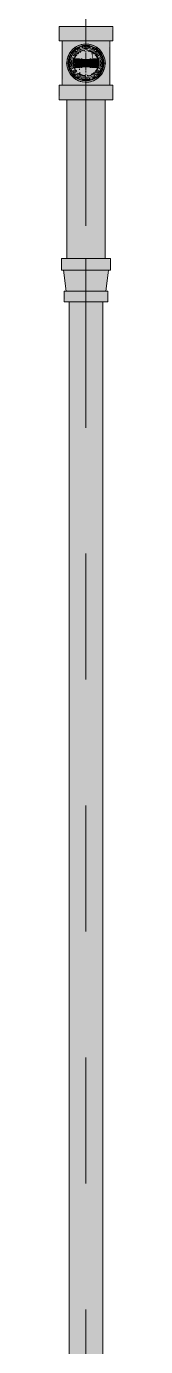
# Model space of a CAD drawing. Header units: millimetres. Extents: x -4000 to 187956, y -58990 to 162485.
# Drawn here: x 54216 to 54284, y 129833 to 131496 of the extents above; entities that cross this region are included whole.
import ezdxf

# ---------------------------------------------------------------- set-up
doc = ezdxf.new("R2010")
doc.units = ezdxf.units.MM
doc.linetypes.add('Dash 1_16_', pattern=[317.5, 158.75, -158.75])
for name, color, linetype, lineweight in [('F-SPRN', 3, 'Continuous', 9), ('P-PIPE', 3, 'Continuous', 9), ('P-PIPE-CNTR', 3, 'Continuous', 9)]:
    doc.layers.add(name, color=color, linetype=linetype, lineweight=lineweight)

# ---------------------------------------------------------------- blocks, each defined once
blk = doc.blocks.new('Sprinkler_Up - DN20-V290-FFS - TANG 1')
at = {"layer": 'F-SPRN', "transparency": 33554534}
for points in [[(13.5, 0), (22.2, 0), (17.5, 13.5), (6.9, 21.2), (-6.9, 21.2), (-18.2, 12.5), (-22.2, 0), (-3.9, 0.7), (-1.7, 2.9), (-1.2, 3.5), (-0.6, 4), (0.6, 4), (1.2, 3.5), (1.7, 2.9), (4.6, 0)], [(0, -16.7), (4.3, -16.1), (11.8, -11.8), (16.1, -4.3), (16.1, 4.3), (10.8, 12.5), (8.3, 14.4), (0, 16.7), (-4.3, 16.1), (-11.8, 11.8), (-16.1, 4.3), (-16.1, -4.3), (-11.8, -11.8), (-8.3, -14.4)], [(0, -21.2), (6.9, -21.2), (18, -13.1), (22.2, 0), (3.9, -0.7), (1.7, -2.9), (1.2, -3.5), (0.6, -4), (-0.6, -4), (-1.2, -3.5), (-1.7, -2.9), (-4.6, 0), (-22.2, 0), (-18, -13.1), (-6.9, -21.2)], [(0, -15.6), (7.8, -13.5), (13.5, -7.8), (15.1, -4), (15.1, 4), (13.5, 7.8), (7.8, 13.5), (0, 15.6), (-9.1, 12.5), (-11, 11), (-15.1, 4), (-15.1, -4), (-11, -11), (-7.8, -13.5)], [(-10.9, -5.5), (-10.9, 5.4), (-14.5, 5.4), (-14.5, -5.5)], [(-7.7, -5.5), (-7.7, 5.4), (-10.9, 5.4), (-10.9, -5.5)], [(0, -5.5), (0, 5.4), (-7.7, 5.4), (-7.7, -5.5)], [(0, 0), (5.7, 0), (2.9, 4.9), (-2.9, 4.9), (-5.7, 0)], [(2.9, -4.9), (5.7, 0), (-5.7, 0), (-2.9, -4.9)], [(0, 0), (4.6, 0), (0, 4.6), (-4.6, 0)], [(0, -4.6), (4.6, 0), (-4.6, 0)], [(0, -2.6), (1.3, 0), (-1.8, 0)], [(-1.3, 0), (1.8, 0), (0, 2.6)], [(7.7, -5.5), (7.7, 5.4), (0, 5.4), (0, -5.5)], [(10.9, -5.5), (10.9, 5.4), (7.7, 5.4), (7.7, -5.5)], [(14.5, -5.5), (14.5, 5.4), (10.9, 5.4), (10.9, -5.5)]]:
    blk.add_hatch(color=1, dxfattribs=at).paths.add_polyline_path(points)
at = {"layer": 'F-SPRN', "color": 1}
for p, q in [((-11.5, 5.4), (-14.5, 5.4)), ((-14.5, 5.4), (-11.3, 5.4)), ((-14.5, 5.4), (-14.5, 3.7)), ((-14.5, 3.3), (-14.5, 0)), ((-11.5, 5.4), (-11.5, 4)), ((-10.9, 1.9), (-10.9, 3.6)), ((-10.8, 5.4), (-8, 5.4)), ((-8.1, 5.4), (-10.8, 5.4)), ((-8.1, 5.4), (-8.1, 2.8)), ((-8.1, 2.5), (-8.1, 0.7)), ((-7.7, 4.8), (-7.7, 2.7)), ((-7.7, 4.8), (-7.7, 2.7)), ((-7.7, 2.1), (-7.7, 0.5)), ((-7.7, 2.1), (-7.7, 0.5)), ((-6.7, 5.4), (-4.7, 5.4)), ((-5.8, 3.8), (-5.8, 2.2)), ((-2.1, 0), (-2.1, 0)), ((-2.1, 0), (-2.1, -0.1)), ((-0.5, 2), (-0.6, 2)), ((-0.6, 2), (-0.6, 2)), ((0, 2.1), (-0.1, 2.1)), ((2.1, 0), (2.1, 0.1)), ((2.1, 0), (2.1, 0)), ((4.7, 5.4), (6.5, 5.4)), ((7.7, 5.4), (10.8, 5.4)), ((7.7, 5.2), (7.7, 2.7)), ((7.7, 5.2), (7.7, 2.7)), ((7.7, 2.3), (7.7, 0.5)), ((7.7, 2.3), (7.7, 0.5)), ((10.8, 5.4), (8.1, 5.4)), ((8.1, 5.4), (8.1, 2.8)), ((8.1, 2.5), (8.1, 0.4)), ((10.9, 5.4), (14.5, 5.4)), ((10.9, 3.6), (10.9, 0.2)), ((14.5, 5.4), (11.5, 5.4)), ((11.5, 5.4), (11.5, 4)), ((11.5, 3), (11.5, 0.2)), ((14.5, 5.4), (14.5, -5.5)), ((-14.5, -1.3), (-14.5, -3.7)), ((-11.1, -5.5), (-14.5, -5.5)), ((-14.5, -5.5), (-11.5, -5.5)), ((-10.9, -2.6), (-10.9, -1.3)), ((-10.8, -5.5), (-8.1, -5.5)), ((-7.8, -5.5), (-10.8, -5.5)), ((-8.1, -4.2), (-8.1, -5.5)), ((-7.7, -2.7), (-7.7, -4)), ((-7.7, -2.7), (-7.7, -4)), ((-7, -5.5), (-5.8, -5.5)), ((-4.8, -5.5), (-7, -5.5)), ((-5.8, -2.3), (-5.8, -3.8)), ((-2.1, -0.3), (-2, -0.4)), ((-2, -0.4), (-2, -0.5)), ((-2, -0.5), (-2, -0.6)), ((-2, -0.6), (-2, -0.7)), ((-2, -0.7), (-1.9, -0.7)), ((-1.9, -0.7), (-1.9, -0.8)), ((-1.9, -0.8), (-1.9, -0.9)), ((-1.9, -0.9), (-1.8, -1)), ((-1.8, -1), (-1.8, -1.1)), ((-1.8, -1), (-1.8, -1)), ((-1.8, -1.1), (-1.7, -1.2)), ((-1.7, -1.2), (-1.6, -1.3)), ((-1.7, -1.2), (-1.7, -1.2)), ((-1.6, -1.3), (-1.6, -1.4)), ((-1.6, -1.4), (-1.5, -1.4)), ((-1.5, -1.4), (-1.4, -1.5)), ((-1.4, -1.5), (-1.3, -1.6)), ((-1.4, -1.5), (-1.4, -1.5)), ((-1.3, -1.6), (-1.3, -1.7)), ((-1.3, -1.7), (-1.2, -1.7)), ((-1.2, -1.7), (-1.1, -1.7)), ((-1.1, -1.7), (-1.1, -1.8)), ((-1.1, -1.8), (-1, -1.8)), ((-1, -1.8), (-0.9, -1.9)), ((-0.9, -1.9), (-0.8, -1.9)), ((-0.8, -1.9), (-0.7, -2)), ((-0.8, -1.9), (-0.8, -1.9)), ((-0.7, -2), (-0.6, -2)), ((-0.6, -2), (-0.5, -2)), ((-0.5, -2), (-0.4, -2)), ((-0.4, -2), (-0.3, -2.1)), ((-0.4, -2), (-0.4, -2)), ((-0.3, -2.1), (-0.2, -2.1)), ((-0.2, -2.1), (-0.1, -2.1)), ((-0.1, -2.1), (0, -2.1)), ((0, -2.1), (0.1, -2.1)), ((0.1, -2.1), (0.2, -2.1)), ((0.1, -2.1), (0.1, -2.1)), ((0.2, -2.1), (0.3, -2.1)), ((0.3, -2.1), (0.4, -2)), ((0.4, -2), (0.5, -2)), ((0.5, -2), (0.6, -2)), ((0.6, -2), (0.7, -2)), ((0.6, -2), (0.6, -2)), ((0.7, -2), (0.8, -1.9)), ((0.8, -1.9), (0.9, -1.9)), ((0.9, -1.9), (1, -1.8)), ((0.9, -1.9), (0.9, -1.9)), ((1, -1.8), (1.1, -1.8)), ((1.1, -1.8), (1.2, -1.7)), ((1.2, -1.7), (1.3, -1.6)), ((1.2, -1.7), (1.2, -1.7)), ((1.3, -1.6), (1.4, -1.6)), ((1.4, -1.5), (1.5, -1.5)), ((1.4, -1.6), (1.4, -1.5)), ((1.5, -1.4), (1.6, -1.3)), ((1.5, -1.5), (1.5, -1.4)), ((1.6, -1.3), (1.7, -1.2)), ((1.6, -1.3), (1.6, -1.3)), ((1.7, -1.1), (1.8, -1.1)), ((1.7, -1.2), (1.7, -1.1)), ((1.8, -1), (1.9, -0.9)), ((1.8, -1.1), (1.8, -1)), ((1.9, -0.8), (2, -0.7)), ((1.9, -0.8), (1.9, -0.8)), ((1.9, -0.9), (1.9, -0.8)), ((2, -0.4), (2.1, -0.3)), ((2, -0.5), (2, -0.4)), ((2, -0.5), (2, -0.5)), ((2, -0.6), (2, -0.5)), ((2, -0.7), (2, -0.6)), ((2.1, -0.1), (2.1, 0)), ((2.1, -0.2), (2.1, -0.1)), ((2.1, -0.3), (2.1, -0.2)), ((7, -5.5), (4.8, -5.5)), ((5.8, -2.2), (5.8, -3.8)), ((5.8, -5.5), (7, -5.5)), ((7.7, -0.5), (7.7, -2.3)), ((7.7, -0.5), (7.7, -2.3)), ((7.7, -2.7), (7.7, -5.4)), ((7.7, -2.7), (7.7, -5.4)), ((10.8, -5.5), (7.7, -5.5)), ((8.1, -0.4), (8.1, -2.5)), ((8.1, -2.8), (8.1, -5.5)), ((8.1, -5.5), (10.8, -5.5)), ((10.9, -0.2), (10.9, -3.6)), ((14.5, -5.5), (10.9, -5.5)), ((11.5, -0.2), (11.5, -3)), ((11.5, -4), (11.5, -5.5)), ((11.5, -5.5), (14.5, -5.5))]:
    blk.add_line(p, q, dxfattribs=at)
at = {"layer": 'F-SPRN', "color": 1, "flags": 128}
for points in [[(-0.6, 2), (-0.7, 2), (-0.8, 1.9), (-0.9, 1.9), (-0.9, 1.9), (-1, 1.8), (-1.1, 1.8), (-1.2, 1.7), (-1.2, 1.7), (-1.3, 1.6), (-1.4, 1.6), (-1.4, 1.5), (-1.5, 1.5), (-1.5, 1.4), (-1.6, 1.3), (-1.6, 1.3), (-1.7, 1.2), (-1.7, 1.1), (-1.8, 1.1), (-1.8, 1), (-1.9, 0.9), (-1.9, 0.8), (-1.9, 0.8), (-2, 0.7), (-2, 0.6), (-2, 0.5), (-2, 0.5), (-2, 0.4), (-2.1, 0.3), (-2.1, 0.2), (-2.1, 0.1), (-2.1, 0)], [(-0.1, 2.1), (-0.1, 2.1), (-0.2, 2.1), (-0.3, 2.1), (-0.4, 2), (-0.5, 2)], [(2.1, 0.1), (2.1, 0.2), (2.1, 0.2), (2.1, 0.3), (2, 0.4), (2, 0.5), (2, 0.6), (2, 0.7), (1.9, 0.7), (1.9, 0.8), (1.9, 0.9), (1.8, 1), (1.8, 1), (1.8, 1.1), (1.7, 1.2), (1.7, 1.2), (1.6, 1.3), (1.6, 1.4), (1.5, 1.4), (1.4, 1.5), (1.4, 1.5), (1.3, 1.6), (1.3, 1.7), (1.2, 1.7), (1.1, 1.7), (1.1, 1.8), (1, 1.8), (0.9, 1.9), (0.8, 1.9), (0.8, 1.9), (0.7, 2), (0.6, 2), (0.5, 2), (0.4, 2), (0.4, 2), (0.3, 2.1), (0.2, 2.1), (0.1, 2.1), (0, 2.1)], [(-2.1, -0.1), (-2.1, -0.2), (-2.1, -0.2), (-2.1, -0.3)]]:
    blk.add_lwpolyline(points, dxfattribs=at)
at = {"layer": 'F-SPRN', "color": 1}
for radius, start, end in [(22.2, 360, 180), (21.9, 126.6942, 143.2701), (21.9, 108.2621, 125.7507), (21.9, 99.348, 107.901), (21.9, 90.145, 98.8503), (16.7, 83.0684, 90), (16.7, 83.0684, 90), (21.9, 72.5583, 89.4624), (21.9, 54.2493, 71.7379), (21.9, 36.8359, 53.3058), (21.9, 165.6773, 179.2615), (21.9, 144.9438, 164.8151), (21.9, 144, 144.9438), (16.7, 167.6802, 180), (16.7, 167.6802, 180), (16.7, 155.3879, 164.9693), (16.7, 155.3879, 164.9693), (15.6, 166.4265, 180), (15.6, 166.4265, 180), (15.6, 150.9409, 165), (15.6, 159.6139, 165), (16.7, 136.7213, 149.931), (16.7, 136.7213, 149.931), (15.6, 150.9409, 156.3845), (15.6, 138.4214, 150), (15.6, 138.4214, 150), (16.7, 130.7528, 135), (16.7, 130.7528, 135), (16.7, 121.4181, 130.5751), (16.7, 121.4181, 130.5751), (15.6, 126.205, 133.2078), (15.6, 126.205, 133.2078), (16.7, 106.5995, 120), (16.7, 106.5995, 120), (15.6, 114.4363, 119.9813), (15.6, 114.4363, 119.9813), (4.63, 155.7832, 180), (4.63, 155.7832, 180), (16.7, 96.4143, 105), (16.7, 96.4143, 105), (4.63, 109.0192, 138.2703), (4.63, 109.0192, 138.2703), (15.6, 95.5762, 100.6843), (15.6, 95.5762, 100.6843), (2.56, 109.0192, 168.8278), (2.56, 109.0192, 168.8278), (2.04, 109.0192, 180), (4.63, 17.9592, 90), (4.63, 17.9592, 90), (3.81, 57.0577, 90), (2.56, 14.5599, 90), (2.56, 14.5599, 90), (2.04, 10.4703, 90), (15.6, 75.573, 80.5892), (15.6, 75.573, 80.5892), (3.81, 16.1605, 43.8358), (15.6, 67.5614, 74.5481), (15.6, 67.5614, 74.5481), (16.7, 60, 75), (16.7, 60, 75), (15.6, 60.0187, 65.5637), (15.6, 60.0187, 65.5637), (15.6, 54.096, 60), (15.6, 54.096, 60), (16.7, 49.4249, 58.5819), (16.7, 49.4249, 58.5819), (15.6, 46.7922, 53.795), (15.6, 46.7922, 53.795), (16.7, 45, 49.2472), (16.7, 45, 49.2472), (15.6, 30, 41.5786), (15.6, 30, 41.5786), (16.7, 30, 43.2787), (16.7, 30, 43.2787), (15.6, 23.6155, 29.5646), (15.6, 15, 29.5646), (15.6, 15, 20.3861), (16.7, 15, 24.6121), (16.7, 15, 24.6121), (15.6, 360, 13.6618), (15.6, 0, 13.6618), (16.7, 360, 12.3198), (16.7, 0, 12.3198), (21.9, 36, 36.8359), (21.9, 15.1849, 35.2302), (21.9, 0.7385, 14.3227), (22.2, 180, 360), (21.9, 180.7385, 194.3227), (21.9, 195.1849, 215.2302), (21.9, 216.7299, 233.3058), (16.7, 180, 192.3198), (16.7, 180, 192.3198), (16.7, 195.0307, 204.6121), (16.7, 195.0307, 204.6121), (15.6, 181.9082, 193.6618), (15.6, 181.9082, 193.6618), (15.6, 197.3339, 209.5646), (15.6, 197.3339, 209.5646), (16.7, 210.069, 223.2787), (16.7, 210.069, 223.2787), (15.6, 212.5472, 221.5786), (15.6, 212.5472, 221.5786), (16.7, 229.4249, 238.5819), (16.7, 229.4249, 238.5819), (15.6, 233.795, 240), (15.6, 233.795, 240), (16.7, 240, 255), (16.7, 240, 255), (15.6, 240.0187, 254.5481), (15.6, 240.0187, 254.5481), (4.63, 197.9592, 0), (4.63, 197.9592, 270), (15.6, 255, 267.64), (15.6, 255, 267.64), (3.81, 196.1605, 360), (2.56, 191.1677, 270), (2.56, 191.1677, 270), (2.04, 190.4703, 270), (16.7, 263.0684, 270), (16.7, 263.0684, 270), (4.63, 270, 360), (2.04, 270, 0), (2.56, 270, 0), (2.56, 270, 360), (15.6, 275.5762, 280.6843), (15.6, 275.5762, 280.6843), (16.7, 276.4143, 285), (16.7, 276.4143, 285), (16.7, 286.5995, 300), (16.7, 286.5995, 300), (15.6, 294.4363, 299.9813), (15.6, 294.4363, 299.9813), (15.6, 300, 313.2078), (15.6, 300, 313.2078), (16.7, 301.4181, 310.5751), (16.7, 301.4181, 310.5751), (15.6, 318.4214, 330), (15.6, 318.4214, 330), (16.7, 316.7213, 330), (16.7, 316.7213, 330), (21.9, 306.6942, 323.1641), (15.6, 330.4354, 345), (15.6, 330.4354, 336.3845), (15.6, 339.6139, 345), (15.6, 346.3382, 360), (15.6, 346.3382, 360), (16.7, 335.3879, 345), (16.7, 335.3879, 345), (16.7, 347.6802, 360), (16.7, 347.6802, 360), (21.9, 323.1641, 324), (21.9, 324.7698, 344.8151), (21.9, 345.6773, 359.2615), (21.9, 234.2493, 251.7379), (21.9, 252.5583, 269.4624), (21.9, 270.145, 278.8503), (21.9, 279.348, 287.901), (21.9, 288.2621, 305.7507)]:
    blk.add_arc((0, 0), radius, start, end, dxfattribs=at)
blk = doc.blocks.new('Steel_Transition_Threaded_HoaPhat - Standard-V295-FFS - TANG 1')
at = {"layer": 'P-PIPE', "lineweight": 13, "transparency": 33554534}
h = blk.add_hatch(color=1, dxfattribs=at)
h.paths.add_polyline_path([(54250, 131427.6), (54255.8, 131428.4), (54261.3, 131430.6), (54267.5, 131436.2), (54269.5, 131438.8), (54271.7, 131444.3), (54272.5, 131450.1), (54271.7, 131455.9), (54267.5, 131464), (54265.9, 131466), (54261.3, 131469.6), (54255.8, 131471.8), (54250, 131472.6), (54244.2, 131471.8), (54238.8, 131469.6), (54231.5, 131462.6), (54230.5, 131461.3), (54228.3, 131455.9), (54227.5, 131450.1), (54228.3, 131444.3), (54230.5, 131438.8), (54234.1, 131434.2), (54238.8, 131430.6), (54244.2, 131428.4)])
h.paths.add_polyline_path([(54250, 131430), (54244.8, 131430.7), (54240, 131432.7), (54235.8, 131435.9), (54232.6, 131440), (54230.6, 131444.9), (54229.9, 131450.1), (54230.6, 131455.3), (54234.5, 131462.6), (54235.8, 131464.3), (54240, 131467.5), (54244.8, 131469.5), (54250, 131470.2), (54255.2, 131469.5), (54260.1, 131467.5), (54265.5, 131462.6), (54267.5, 131460), (54269.4, 131455.3), (54270.1, 131450.1), (54269.4, 131444.9), (54267.4, 131440), (54264.2, 131435.9), (54260.1, 131432.7), (54255.2, 131430.7)])
for points in [[(54250, 131430), (54250, 131433.7), (54241.8, 131435.9), (54235.8, 131441.9), (54233.6, 131450.1), (54235.8, 131458.3), (54241.8, 131464.3), (54250, 131466.5), (54250, 131470.2), (54244.8, 131469.5), (54240, 131467.5), (54234.5, 131462.6), (54232.6, 131460.1), (54230.6, 131455.3), (54229.9, 131450.1), (54230.6, 131444.9), (54232.6, 131440), (54235.8, 131435.9), (54240, 131432.7), (54244.8, 131430.7)], [(54250, 131431.6), (54254.8, 131432.2), (54259.3, 131434.1), (54263.1, 131437), (54267.5, 131444.3), (54267.9, 131445.3), (54268.5, 131450.1), (54267.5, 131455.9), (54263.5, 131462.6), (54263.1, 131463.2), (54259.3, 131466.1), (54254.8, 131468), (54250, 131468.6), (54245.2, 131468), (54240.8, 131466.1), (54236.5, 131462.6), (54234, 131459.3), (54232.1, 131454.9), (54231.5, 131450.1), (54232.1, 131445.3), (54234, 131440.8), (54236.9, 131437), (54240.8, 131434.1), (54245.2, 131432.2)], [(54250, 131430), (54255.2, 131430.7), (54260.1, 131432.7), (54264.2, 131435.9), (54267.5, 131440.2), (54269.4, 131444.9), (54270.1, 131450.1), (54269.4, 131455.3), (54265.5, 131462.6), (54264.2, 131464.3), (54260.1, 131467.5), (54255.2, 131469.5), (54250, 131470.2), (54250, 131466.5), (54258.2, 131464.3), (54264.2, 131458.3), (54266.4, 131450.1), (54264.2, 131441.9), (54258.2, 131435.9), (54250, 131433.7)]]:
    blk.add_hatch(color=1, dxfattribs=at).paths.add_polyline_path(points)
at = {"layer": 'P-PIPE', "color": 20, "lineweight": 13}
for radius, start, end in [(22.5, 90, 270), (22.5, 90, 270), (20.1, 150, 162.7449), (18.5, 157.6232, 165), (18.5, 157.6232, 165), (20.1, 141.0399, 148.1553), (18.5, 137.133, 150), (18.5, 137.133, 150), (20.1, 128.8856, 139.8677), (16.4, 143.5463, 150), (18.5, 135, 137.133), (18.5, 135, 137.133), (18.5, 123.4976, 133.2041), (18.5, 123.4976, 133.2041), (20.1, 109.6859, 125.0043), (16.4, 121.0738, 128.0319), (18.5, 106.819, 120), (18.5, 106.819, 120), (16.4, 113.4045, 120), (16.4, 107.4657, 111.9681), (20.1, 100.9975, 105), (18.5, 91.4353, 103.2046), (18.5, 91.4353, 103.2046), (16.4, 96.2132, 104.6042), (20.1, 90.5246, 98.5089), (22.5, 270, 90), (22.5, 270, 90), (18.5, 78.0986, 90), (18.5, 78.0986, 90), (20.1, 75.0607, 87.9279), (18.5, 60, 75), (18.5, 60, 75), (16.4, 66.9681, 72.9388), (20.1, 54.9957, 75), (16.4, 60.5934, 66.5955), (18.5, 46.7959, 56.5024), (18.5, 46.7959, 56.5024), (20.1, 40.1323, 51.1144), (18.5, 42.867, 45), (18.5, 42.867, 45), (18.5, 30, 42.867), (18.5, 30, 42.867), (20.1, 31.8447, 38.9601), (18.5, 15, 22.3768), (18.5, 18.2803, 22.3768), (20.1, 29.5641, 30), (20.1, 17.2551, 29.5641), (20.1, 166.0499, 193.9501), (20.1, 197.2551, 210), (18.5, 166.5939, 193.4061), (18.5, 166.5939, 180), (18.5, 180, 193.4061), (18.5, 195, 202.3768), (18.5, 195, 202.3768), (16.4, 180.8106, 191.4533), (16.4, 168.5467, 175.1607), (18.5, 210, 223.5703), (18.5, 210, 223.5703), (16.4, 158.0319, 163.506), (16.4, 210.6635, 216.4537), (18.5, 316.4297, 330), (18.5, 316.4297, 330), (16.4, 338.0319, 342.8691), (16.4, 351.9681, 0), (16.4, 0, 6.4537), (18.5, 337.6232, 345), (18.5, 337.6232, 345), (20.1, 330, 330.4359), (20.1, 330.4359, 342.7449), (18.5, 15, 18.2803), (18.5, 346.5939, 13.4061), (18.5, 0, 13.4061), (18.5, 346.5939, 0), (20.1, 346.0499, 13.9501), (20.1, 211.8447, 231.1144), (18.5, 226.7959, 236.5024), (18.5, 226.7959, 236.5024), (20.1, 234.9957, 255), (18.5, 240, 255), (18.5, 240, 255), (16.4, 240, 246.5955), (20.1, 255.0607, 267.9279), (18.5, 258.0986, 270), (18.5, 258.0986, 270), (16.4, 264.1652, 268.506), (20.1, 270.5246, 278.5089), (18.5, 271.4353, 283.2046), (18.5, 271.4353, 283.2046), (16.4, 276.2132, 283.9063), (20.1, 280.9975, 285), (16.4, 287.4657, 291.9681), (18.5, 286.819, 300), (18.5, 286.819, 300), (16.4, 293.5463, 300), (20.1, 289.6859, 305.0043), (18.5, 303.4976, 313.2041), (18.5, 303.4976, 313.2041), (20.1, 308.8856, 328.1553)]:
    blk.add_arc((54250, 131450.1), radius, start, end, dxfattribs=at)

msp = doc.modelspace()

# ---------------------------------------------------------------- hatches: boundary and pattern name
at = {"layer": 'P-PIPE', "transparency": 33554534}
for points in [[(54217.4, 131478), (54250, 131478), (54250, 131496.4), (54216.2, 131496.4), (54216.2, 131478)], [(54283.8, 131478), (54282.6, 131496.4), (54250, 131496.4), (54250, 131478), (54282.6, 131478)], [(54224, 131422.3), (54250, 131422.3), (54250, 131428.9), (54242.6, 131430.3), (54236.3, 131434), (54231.7, 131439.4), (54229.2, 131446.3), (54229.2, 131453.9), (54233.3, 131462.6), (54236.3, 131466.2), (54242.6, 131469.9), (54250, 131471.2), (54250, 131478), (54220, 131478), (54221, 131422.3)], [(54250, 131426), (54256.2, 131426.8), (54262.1, 131429.2), (54267.5, 131433.6), (54270.9, 131438), (54273.3, 131443.8), (54274.1, 131450.1), (54273.3, 131456.3), (54270.9, 131462.1), (54267.1, 131467.1), (54262.1, 131471), (54256.2, 131473.4), (54250, 131474.2), (54243.8, 131473.4), (54237.9, 131471), (54233, 131467.1), (54229.1, 131462.1), (54226.7, 131456.3), (54225.9, 131450.1), (54226.7, 131443.8), (54229.1, 131438), (54233, 131433), (54237.9, 131429.2), (54243.8, 131426.8), (54248.9, 131426.1)], [(54276, 131422.3), (54280, 131422.3), (54279, 131478), (54250, 131478), (54250, 131471.2), (54257.5, 131469.9), (54263.7, 131466.2), (54268.3, 131460.8), (54270.8, 131453.9), (54270.8, 131446.3), (54267.5, 131438.5), (54263.7, 131434), (54257.5, 131430.3), (54250, 131428.9), (54250, 131422.3), (54271.2, 131422.3)], [(54241.7, 131435.6), (54242.8, 131437.6), (54241.7, 131441.7), (54242.8, 131445.9), (54245.8, 131449), (54257.2, 131454.3), (54258.4, 131458.4), (54257.2, 131462.6), (54255.9, 131464.3), (54250, 131466.8), (54241.7, 131464.6), (54235.5, 131458.4), (54233.3, 131450.1), (54235.5, 131441.7), (54238.2, 131438.3)], [(54250, 131433.4), (54258.4, 131435.6), (54261.8, 131438.3), (54266.1, 131445.8), (54266.1, 131454.4), (54260.9, 131462.6), (54258.4, 131464.6), (54250, 131466.8), (54245.7, 131466.2), (54238.2, 131461.9), (54233.9, 131454.4), (54233.9, 131445.8), (54238.2, 131438.3), (54241.7, 131435.6)], [(54226.1, 131403.8), (54250, 131403.8), (54250, 131422.3), (54216.2, 131422.3), (54217.4, 131403.8), (54220.7, 131403.8)], [(54283.8, 131403.8), (54282.6, 131422.3), (54250, 131422.3), (54250, 131403.8), (54282.6, 131403.8)], [(54243.8, 131204), (54250, 131204), (54250, 131403.8), (54225.9, 131403.8), (54226.7, 131204), (54237.9, 131204)], [(54250, 131204), (54274.1, 131204), (54273.3, 131403.8), (54250, 131403.8), (54250, 131280.1)], [(54219.2, 131189.1), (54280.8, 131189.1), (54279.8, 131204), (54219.2, 131204)], [(54271.5, 131162.7), (54274.8, 131162.7), (54277.1, 131189.1), (54221.9, 131189.1), (54226.1, 131162.7), (54267.5, 131162.7)], [(54277.4, 131149.4), (54276.4, 131162.7), (54222.7, 131162.7), (54223.6, 131149.4), (54276.4, 131149.4)], [(54250, 128493.7), (54250, 131149.4), (54228.9, 131149.4), (54229.6, 128493.7), (54244.5, 128493.7)], [(54250, 128493.7), (54271.1, 128493.7), (54270.4, 131149.4), (54250, 131149.4), (54250, 128506)]]:
    msp.add_hatch(color=1, dxfattribs=at).paths.add_polyline_path(points)

# ---------------------------------------------------------------- linework, layer by layer
at = {"layer": 'P-PIPE', "color": 20, "lineweight": 13}
for p, q in [((54216.2, 131496.4), (54216.2, 131478)), ((54225.8, 131496.4), (54216.2, 131496.4)), ((54250, 131496.4), (54216.2, 131496.4)), ((54225.9, 131496.4), (54232.9, 131496.4)), ((54232.9, 131496.4), (54226.6, 131496.4)), ((54241.3, 131496.4), (54233.1, 131496.4)), ((54233.1, 131496.4), (54266.9, 131496.4)), ((54250, 131496.4), (54241.3, 131496.4)), ((54258.7, 131496.4), (54250, 131496.4)), ((54283.8, 131496.4), (54250, 131496.4)), ((54266.9, 131496.4), (54258.7, 131496.4)), ((54273.4, 131496.4), (54266.9, 131496.4)), ((54267.1, 131496.4), (54274.1, 131496.4)), ((54283.8, 131496.4), (54274.2, 131496.4)), ((54283.8, 131478), (54283.8, 131496.4)), ((54216.2, 131478), (54219.8, 131478)), ((54216.2, 131478), (54250, 131478)), ((54220, 131478), (54220, 131422.3)), ((54221, 131478), (54220, 131478)), ((54241.2, 131478), (54220, 131478)), ((54221, 131478), (54226.1, 131478)), ((54224, 131478), (54221, 131478)), ((54228.8, 131478), (54224, 131478)), ((54226.1, 131478), (54233.1, 131478)), ((54235, 131478), (54228.8, 131478)), ((54233.1, 131478), (54241.3, 131478)), ((54241.2, 131478), (54235, 131478)), ((54242.2, 131478), (54250, 131478)), ((54250, 131478), (54242.2, 131478)), ((54250, 131478), (54242.2, 131478)), ((54250, 131478), (54257.8, 131478)), ((54250, 131478), (54283.8, 131478)), ((54257.8, 131478), (54250, 131478)), ((54257.8, 131478), (54250, 131478)), ((54258.7, 131478), (54266.9, 131478)), ((54265, 131478), (54258.8, 131478)), ((54267, 131478), (54258.8, 131478)), ((54267, 131478), (54265, 131478)), ((54266.9, 131478), (54267.5, 131478)), ((54280, 131478), (54267.6, 131478)), ((54268.2, 131478), (54273.9, 131478)), ((54271.2, 131478), (54268.3, 131478)), ((54276, 131478), (54271.2, 131478)), ((54273.9, 131478), (54279, 131478)), ((54279, 131478), (54276, 131478)), ((54280, 131478), (54279, 131478)), ((54280, 131422.3), (54280, 131478)), ((54280.2, 131478), (54283.8, 131478)), ((54216.2, 131422.3), (54216.2, 131403.8)), ((54219.8, 131422.3), (54216.2, 131422.3)), ((54250, 131422.3), (54216.2, 131422.3)), ((54220, 131422.3), (54221, 131422.3)), ((54220, 131422.3), (54241.2, 131422.3)), ((54226.1, 131422.3), (54221, 131422.3)), ((54221, 131422.3), (54224, 131422.3)), ((54224, 131422.3), (54228.8, 131422.3)), ((54233.1, 131422.3), (54226.1, 131422.3)), ((54228.8, 131422.3), (54235, 131422.3)), ((54241.3, 131422.3), (54233.1, 131422.3)), ((54235, 131422.3), (54241.2, 131422.3)), ((54250, 131422.3), (54242.2, 131422.3)), ((54242.2, 131422.3), (54250, 131422.3)), ((54242.2, 131422.3), (54250, 131422.3)), ((54257.8, 131422.3), (54250, 131422.3)), ((54283.8, 131422.3), (54250, 131422.3)), ((54250, 131422.3), (54257.8, 131422.3)), ((54250, 131422.3), (54257.8, 131422.3)), ((54266.9, 131422.3), (54258.7, 131422.3)), ((54258.8, 131422.3), (54265, 131422.3)), ((54258.8, 131422.3), (54280, 131422.3)), ((54265, 131422.3), (54271.2, 131422.3)), ((54273.9, 131422.3), (54266.9, 131422.3)), ((54271.2, 131422.3), (54276, 131422.3)), ((54279, 131422.3), (54273.9, 131422.3)), ((54276, 131422.3), (54279, 131422.3)), ((54279, 131422.3), (54280, 131422.3)), ((54283.8, 131422.3), (54280.2, 131422.3)), ((54283.8, 131403.8), (54283.8, 131422.3)), ((54216.2, 131403.8), (54225.8, 131403.8)), ((54216.2, 131403.8), (54250, 131403.8)), ((54225.9, 131403.8), (54225.9, 131204)), ((54232.9, 131403.8), (54225.9, 131403.8)), ((54226.6, 131403.8), (54232.9, 131403.8)), ((54233.1, 131403.8), (54241.3, 131403.8)), ((54266.9, 131403.8), (54233.1, 131403.8)), ((54241.3, 131403.8), (54250, 131403.8)), ((54250, 131403.8), (54258.7, 131403.8)), ((54250, 131403.8), (54283.8, 131403.8)), ((54258.7, 131403.8), (54266.9, 131403.8)), ((54267.1, 131403.8), (54273.4, 131403.8)), ((54274.1, 131403.8), (54267.1, 131403.8)), ((54274.1, 131204), (54274.1, 131403.8)), ((54274.2, 131403.8), (54283.8, 131403.8)), ((54219.2, 131204), (54219.2, 131189.1)), ((54280.8, 131204), (54219.2, 131204)), ((54223.3, 131204), (54219.2, 131204)), ((54225.7, 131204), (54223.3, 131204)), ((54225.9, 131204), (54228, 131204)), ((54228.2, 131204), (54226.5, 131204)), ((54234.6, 131204), (54229, 131204)), ((54229.1, 131204), (54270.9, 131204)), ((54242, 131204), (54234.6, 131204)), ((54250, 131204), (54242, 131204)), ((54258, 131204), (54250, 131204)), ((54265.4, 131204), (54258, 131204)), ((54271, 131204), (54265.4, 131204)), ((54273.5, 131204), (54271.8, 131204)), ((54272, 131204), (54274.1, 131204)), ((54280.8, 131204), (54274.3, 131204)), ((54280.8, 131189.1), (54280.8, 131204)), ((54219.2, 131189.1), (54220.3, 131189.1)), ((54219.2, 131189.1), (54280.8, 131189.1)), ((54220.3, 131189.1), (54221.7, 131189.1)), ((54221.9, 131189.1), (54225.2, 131162.7)), ((54223.3, 131189.1), (54228.2, 131189.1)), ((54228.2, 131189.1), (54234.6, 131189.1)), ((54234.6, 131189.1), (54242, 131189.1)), ((54242.7, 131189.1), (54250, 131189.1)), ((54250, 131189.1), (54257.3, 131189.1)), ((54258, 131189.1), (54265.4, 131189.1)), ((54265.4, 131189.1), (54271.8, 131189.1)), ((54271.8, 131189.1), (54276.7, 131189.1)), ((54274.8, 131162.7), (54278.1, 131189.1)), ((54278.3, 131189.1), (54280.8, 131189.1)), ((54222.7, 131162.7), (54222.7, 131149.4)), ((54277.4, 131162.7), (54222.7, 131162.7)), ((54225, 131162.7), (54222.7, 131162.7)), ((54230.7, 131162.7), (54226.3, 131162.7)), ((54236.3, 131162.7), (54230.7, 131162.7)), ((54242.9, 131162.7), (54236.3, 131162.7)), ((54250, 131162.7), (54243.6, 131162.7)), ((54256.4, 131162.7), (54250, 131162.7)), ((54263.7, 131162.7), (54257.1, 131162.7)), ((54269.3, 131162.7), (54263.7, 131162.7)), ((54273.7, 131162.7), (54269.3, 131162.7)), ((54277.4, 131162.7), (54275, 131162.7)), ((54277.4, 131149.4), (54277.4, 131162.7)), ((54222.7, 131149.4), (54228.7, 131149.4)), ((54222.7, 131149.4), (54277.4, 131149.4)), ((54228.9, 131149.4), (54228.9, 128493.7)), ((54229.6, 131149.4), (54228.9, 131149.4)), ((54268.3, 131149.4), (54231.7, 131149.4)), ((54231.7, 131149.4), (54236.3, 131149.4)), ((54236.3, 131149.4), (54242.9, 131149.4)), ((54242.9, 131149.4), (54250, 131149.4)), ((54250, 131149.4), (54257.1, 131149.4)), ((54257.1, 131149.4), (54263.7, 131149.4)), ((54263.7, 131149.4), (54268.4, 131149.4)), ((54271.1, 131149.4), (54270.4, 131149.4)), ((54271.1, 128493.7), (54271.1, 131149.4)), ((54271.3, 131149.4), (54277.4, 131149.4))]:
    msp.add_line(p, q, dxfattribs=at)
for radius, start, end in [(24.1, 90, 270), (24.1, 90, 148.5565), (24.1, 316.627, 90), (24.1, 270, 90), (24.1, 150, 267.2695), (24.1, 148.5565, 150), (21.1, 156.9789, 165), (21.1, 151.0876, 154.6013), (21.1, 137.2293, 141.8404), (21.1, 126.9789, 135), (21.1, 111.9789, 125.8689), (21.1, 99.731, 105), (21.1, 90, 96.9789), (21.1, 75, 87.7707), (21.1, 62.2293, 66.9789), (21.1, 54.1311, 60), (21.1, 38.1596, 53.0211), (21.1, 25.3987, 36.7182), (21.1, 15, 23.0211), (21.1, 165.7378, 177.9758), (21.1, 183.5565, 194.2622), (21.1, 195, 201.9789), (21.1, 205.3987, 210), (21.1, 326.2037, 334.6013), (21.1, 338.0211, 345), (21.1, 345.7378, 357.9758), (21.1, 2.0242, 12.7707), (21.1, 219.3488, 231.9789), (21.1, 234.4236, 245.5764), (21.1, 255, 270), (24.1, 267.2695, 270), (21.1, 270, 278.0211), (24.1, 270, 272.7305), (24.1, 272.7305, 315), (21.1, 279.731, 285), (21.1, 293.0211, 305.8689), (21.1, 315, 320.0725), (24.1, 315, 316.627)]:
    msp.add_arc((54250, 131450.1), radius, start, end, dxfattribs=at)
at = {"layer": 'P-PIPE', "color": 1}
for centre, radius, start, end in [((54250, 131458.4), 8.35, 69.0027, 79.2369), ((54250, 131458.4), 8.35, 50.2727, 60.5692), ((54250, 131458.4), 8.35, 30, 30.1617), ((54250, 131458.4), 8.35, 20.1285, 29.0413), ((54250, 131458.4), 8.35, 8.0385, 17.9918), ((54250, 131458.4), 8.35, 352.2824, 1.6717), ((54250, 131450.1), 16.7, 52.0082, 57.203), ((54250, 131450.1), 16.7, 46.0317, 51.8726), ((54250, 131450.1), 16.7, 32.3031, 45.2846), ((54250, 131450.1), 16.7, 23.314, 31.0974), ((54250, 131450.1), 16.7, 170.1108, 177.203), ((54250, 131450.1), 16.7, 182.797, 189.8892), ((54250, 131450.1), 16.7, 190.2154, 195.2487), ((54250, 131450.1), 16.7, 157.579, 164.2722), ((54250, 131441.7), 8.35, 172.0327, 181.5407), ((54250, 131441.7), 8.35, 131.0366, 150), ((54250, 131441.7), 8.35, 115.6806, 125.5287), ((54250, 131441.7), 8.35, 100.6842, 111.8703), ((54250, 131441.7), 8.35, 90, 100.6842), ((54250, 131458.4), 8.35, 270, 280.6842), ((54250, 131458.4), 8.35, 316.3183, 330), ((54250, 131450.1), 16.7, 328.9026, 336.686), ((54250, 131450.1), 16.7, 16.9375, 22.421), ((54250, 131450.1), 16.7, 337.2636, 343.0625), ((54250, 131450.1), 16.7, 350.1108, 355.6907), ((54250, 131450.1), 16.7, 231.8726, 237.203), ((54250, 131441.7), 8.35, 199.9004, 209.0413), ((54250, 131450.1), 16.7, 254.7154, 259.6727), ((54250, 131441.7), 8.35, 249.0027, 259.2369), ((54250, 131450.1), 16.7, 264.6626, 270), ((54250, 131450.1), 16.7, 308.1274, 313.9683), ((54250, 131450.1), 16.7, 314.7154, 320.6908)]:
    msp.add_arc(centre, radius, start, end, dxfattribs=at)
at = {"layer": 'P-PIPE-CNTR', "color": 1, "linetype": 'Dash 1_16_'}
for p, q in [((54250, 134136.8), (54250, 131496.4)), ((54250, 134136.8), (54250, 131496.4)), ((54250, 131472.6), (54250, 131475.1)), ((54250, 131471.2), (54250, 131472.6)), ((54250, 131468.6), (54250, 131470.2)), ((54250, 131466.8), (54250, 131468.6)), ((54250, 131463.6), (54250, 131465.2)), ((54250, 131459.8), (54250, 131462.6)), ((54250, 131455.5), (54250, 131459.1)), ((54225, 131450.1), (54227.5, 131450.1)), ((54227.8, 131450.1), (54231.5, 131450.1)), ((54231.5, 131450.1), (54233.3, 131450.1)), ((54236.9, 131450.1), (54238.6, 131450.1)), ((54239.1, 131450.1), (54240.4, 131450.1)), ((54240.4, 131450.1), (54242.3, 131450.1)), ((54245.4, 131450.1), (54247.6, 131450.1)), ((54248.7, 131450.1), (54250, 131450.1)), ((54250, 131452.6), (54250, 131454.3)), ((54250, 131450.1), (54250, 131452.1)), ((54250, 131448), (54250, 131450.1)), ((54250, 131450.1), (54251.3, 131450.1)), ((54250, 131445.9), (54250, 131447.5)), ((54250, 131441.1), (54250, 131444.6)), ((54250, 131438.1), (54250, 131440.4)), ((54252.4, 131450.1), (54254.6, 131450.1)), ((54255.7, 131450.1), (54263.5, 131450.1)), ((54268.5, 131450.1), (54272.2, 131450.1)), ((54272.5, 131450.1), (54275, 131450.1)), ((54250, 131435), (54250, 131436.5)), ((54250, 131431.6), (54250, 131433.4)), ((54250, 131430), (54250, 131431.6)), ((54250, 131427.6), (54250, 131428.9)), ((54250, 131425.1), (54250, 131427.6)), ((54250, 131403.8), (54250, 131204)), ((54250, 131403.8), (54250, 131204)), ((54250, 131149.4), (54250, 128493.7)), ((54250, 131149.4), (54250, 128493.7))]:
    msp.add_line(p, q, dxfattribs=at)
at = {"layer": 'P-PIPE-CNTR', "color": 20, "lineweight": 13}
for p, q in [((54250, 131474.2), (54250, 131496.4)), ((54250, 131471.2), (54250, 131472.6)), ((54250, 131468.6), (54250, 131470.2)), ((54250, 131466.8), (54250, 131468.6)), ((54250, 131463.6), (54250, 131465.2)), ((54250, 131459.8), (54250, 131462.6)), ((54250, 131455.5), (54250, 131459.1)), ((54250, 131452.6), (54250, 131454.3)), ((54250, 131450.1), (54250, 131452.1)), ((54250, 131448), (54250, 131450.1)), ((54250, 131446.1), (54250, 131447.5)), ((54250, 131441.1), (54250, 131444.6)), ((54250, 131438.1), (54250, 131440.1)), ((54250, 131435.3), (54250, 131436.5)), ((54250, 131430), (54250, 131431.6)), ((54250, 131427.6), (54250, 131428.9)), ((54250, 131426.1), (54250, 131427.6)), ((54250, 131403.8), (54250, 131426)), ((54250, 131204), (54250, 131149.4))]:
    msp.add_line(p, q, dxfattribs=at)

# ---------------------------------------------------------------- block references
at = {"layer": 'F-SPRN', "color": 1}
msp.add_blockref('Sprinkler_Up - DN20-V290-FFS - TANG 1', (54250, 131450.1), dxfattribs=at)
at = {"layer": 'P-PIPE', "color": 20, "lineweight": 13}
msp.add_blockref('Steel_Transition_Threaded_HoaPhat - Standard-V295-FFS - TANG 1', (0, 0), dxfattribs=at)

doc.saveas('drawing.dxf')
